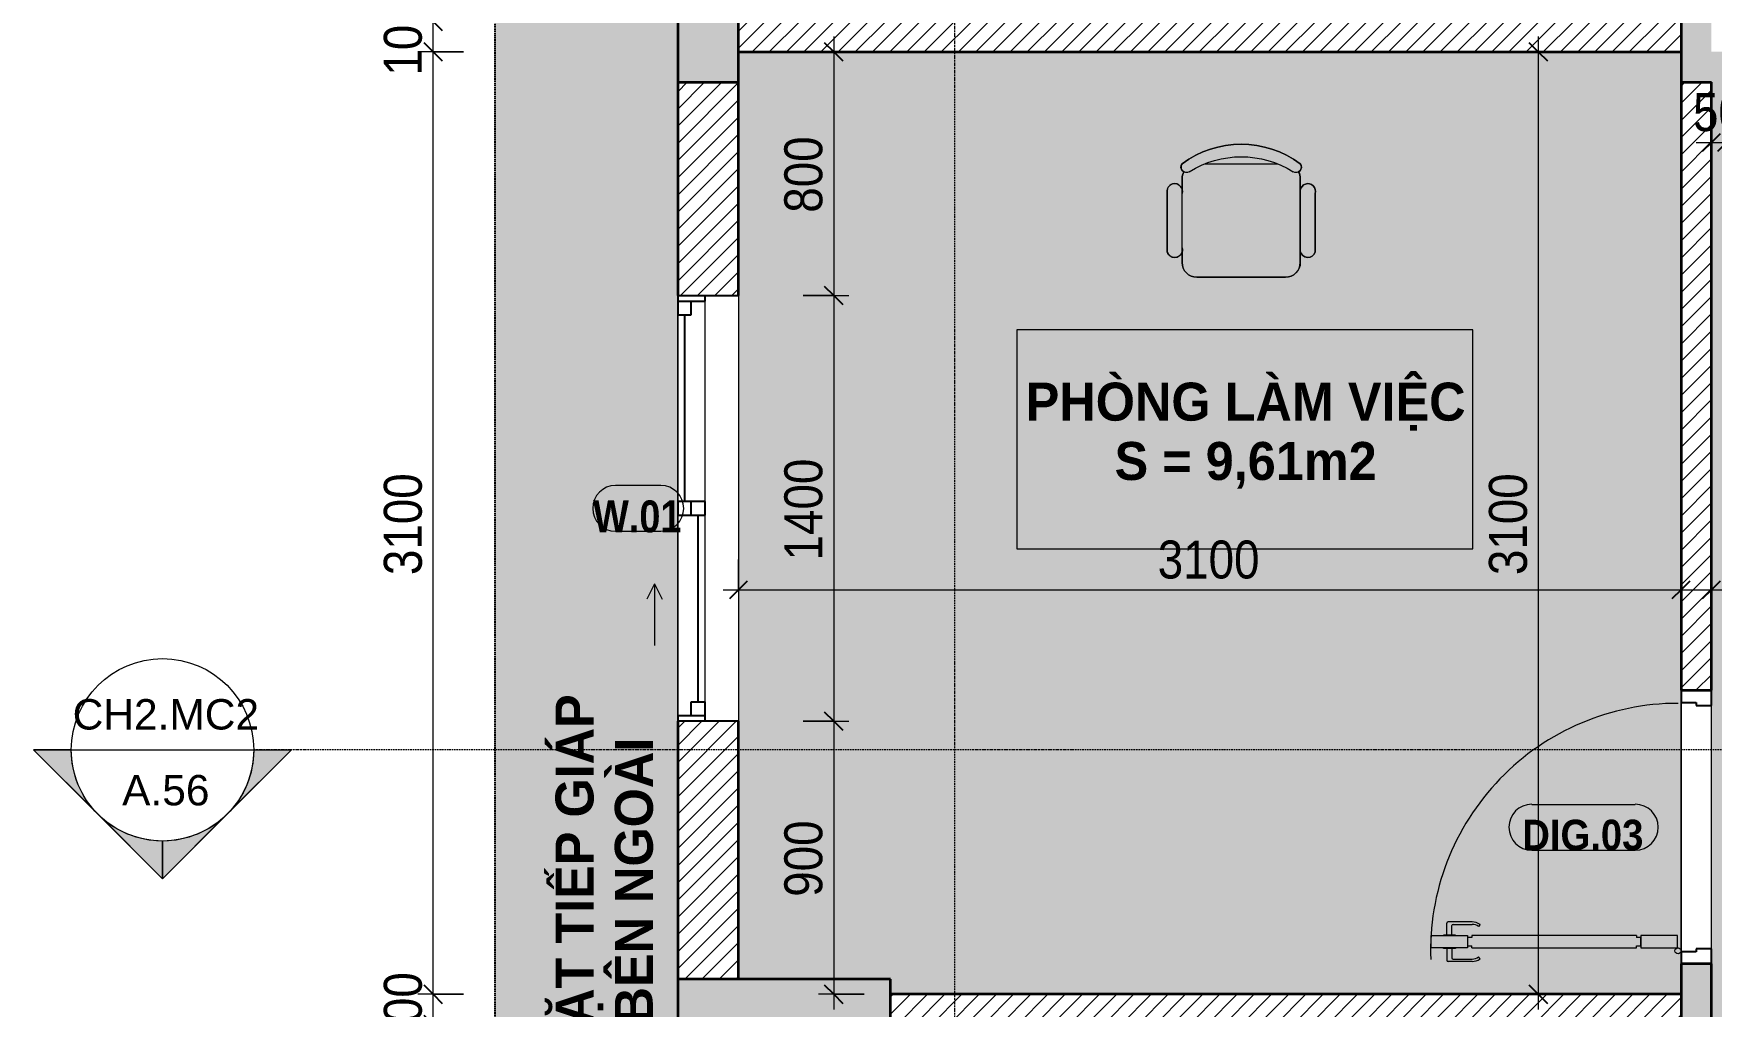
# Model space of a CAD drawing. Header units: millimetres. Extents: x 31499 to 223976, y 3719 to 80291.
# Drawn here: x 31534 to 37053, y 73297 to 76497 of the extents above; entities that cross this region are included whole.
import ezdxf

# ---------------------------------------------------------------- set-up
doc = ezdxf.new("R2010")
doc.units = ezdxf.units.MM
for name, pattern in [('Dash - Tight', [4.5, 3, -1.5]), ('Dash Dot 3_16_', [7.9375, 4.7625, -1.5875, 0, -1.5875]), ('Grid Line', [22.225, 12.7, -3.175, 3.175, -3.175]), ('Hidden', [7.14375, 4.7625, -2.38125])]:
    doc.linetypes.add(name, pattern=pattern)
for name, color, linetype, lineweight in [('0-1', 7, 'Continuous', 5), ('A-ANNO-DIMS', 211, 'Continuous', 9), ('A-ANNO-DIMS-50', 211, 'Continuous', 9), ('A-DETL-GENF-1', 7, 'Continuous', 18), ('A-DETL-GENF-3', 92, 'Dash - Tight', 18), ('A-DETL-GENF-4', 92, 'Hidden', 25), ('A-DETL-GENF-5', 9, 'Continuous', 18), ('A-DETL-MEDM', 33, 'Continuous', 35), ('A-DETL-THIN', 151, 'Continuous', 18), ('A-DOOR', 31, 'Continuous', 18), ('A-DOOR-1', 7, 'Continuous', 18), ('A-DOOR-3', 90, 'Continuous', 25), ('A-DOOR-IDEN', 31, 'Continuous', 9), ('A-FLOR-3', 7, 'Continuous', 18), ('A-GLAZ', 151, 'Continuous', 18), ('A-GLAZ-3', 151, 'Continuous', 25), ('A-GLAZ-IDEN', 152, 'Continuous', 9), ('A-WALL-5', 250, 'Continuous', 35), ('A-WALL-7', 113, 'Continuous', 35), ('A-WALL-PATT-1', 9, 'Continuous', 18), ('A-WALL-PATT-2', 111, 'Continuous', 18), ('G-ANNO-SYMB', 111, 'Continuous', 9), ('G-ANNO-SYMB-1', 111, 'Dash Dot 3_16_', 18), ('G-ANNO-TEXT-1', 7, 'Continuous', 9), ('I-FURN', 30, 'Continuous', 18), ('I-FURN-2', 253, 'Continuous', 18), ('S-COLS-5', 10, 'Continuous', 35), ('S-COLS-9', 52, 'Continuous', 35), ('S-GRID-1', 1, 'Grid Line', 9)]:
    doc.layers.add(name, color=color, linetype=linetype, lineweight=lineweight)
doc.layers.add('A-DETL-GENF-2', color=7, linetype='Continuous', lineweight=18, transparency=0.2)
doc.styles.add('Arial', font='arial.ttf', dxfattribs={"height": 100})
doc.styles.add('Arial_B', font='arialbd.ttf', dxfattribs={"width": 0.9, "height": 100})
doc.styles.add('Arial_B_1', font='arialbd.ttf', dxfattribs={"width": 0.85, "height": 105})
doc.styles.add('Arial_B_2', font='arialbd.ttf', dxfattribs={"width": 0.95, "height": 125})
doc.styles.add('UTM Avo', font='', dxfattribs={"width": 0.9, "height": 125})
doc.styles.get('UTM Avo').set_extended_font_data('UTM Avo')
doc.dimstyles.new('1_Dim_chi_tiet_2_5', dxfattribs={"dimscale": 304.8, "dimtxt": 124.912619, "dimasz": 0.19685, "dimexe": 0.164042, "dimexo": 0.0625, "dimgap": 0.016404, "dimtad": 1, "dimdec": 0, "dimrnd": 5, "dimzin": 0, "dimdsep": 46, "dimtxsty": 'UTM Avo', "dimblk1": 'OBLIQUE', "dimblk2": 'OBLIQUE', "dimsah": 1, "dimcen": 0.09, "dimdle": 0.164042, "dimazin": 0, "dimtfac": 1, "dimtdec": 4, "dimtix": 1, "dimtmove": 0, "dimatfit": 3, "dimfxl": 0.328084, "dimfxlon": 1, "dimtvp": 1, "dimtolj": 1, "dimtzin": 0, "dimarcsym": 2})
pattern_1 = [(45, (0, 0), (-28.284271, 28.284271), [])]

# ---------------------------------------------------------------- blocks, each defined once
blk = doc.blocks.new('NCV_TKTC_KET CAU_rvt-1-TKCS_CĂN HỘ LOẠI 2A - MẶT BẰNG')
at = {"layer": 'S-COLS-5'}
blk.add_line((33652.6, 73386.9), (33652.6, 73039), dxfattribs=at)
blk = doc.blocks.new('DOOR_CW_01 CANH MO-PANEL KINH - DIW_01-900x2200-CỬA GỖ VÂN LAMINATE-553393-TKCS_CĂN HỘ LOẠI 2A - MẶT BẰNG')
at = {"layer": 'A-DETL-GENF-1'}
for p, q in [((-399, 831.8), (-397, 831.8)), ((-399, 792.2), (-399, 831.8)), ((-397, 872), (-357, 872)), ((-397, 752), (-397, 872)), ((-397, 792.2), (-397, 831.8)), ((-357, 872), (-357, 752)), ((-357, 792.2), (-357, 831.8)), ((-355, 831.8), (-357, 831.8)), ((-355, 792.2), (-355, 831.8)), ((-442, 737), (-442, 816.5)), ((-399, 820.5), (-438, 820.5)), ((-434, 799.5), (-434, 737)), ((-399, 803.5), (-430, 803.5)), ((-397, 792.2), (-399, 792.2)), ((-357, 792.2), (-355, 792.2)), ((-355, 820.5), (-316, 820.5)), ((-355, 803.5), (-324, 803.5)), ((-320, 799.5), (-320, 737)), ((-312, 737), (-312, 816.5)), ((-357, 752), (-397, 752)), ((-397, 738), (-391, 738)), ((-397, 738), (-397, 196)), ((-363, 752), (-391, 752)), ((-391, 752), (-391, 738)), ((-363, 738), (-363, 752)), ((-357, 738), (-363, 738)), ((-357, 196), (-357, 738)), ((-433.9, 711.2), (-427.3, 715.8)), ((-320.1, 711.2), (-326.7, 715.8)), ((-397, 196), (-391, 196)), ((-357, 182), (-397, 182)), ((-397, 182), (-397, 62)), ((-391, 196), (-391, 182)), ((-391, 182), (-363, 182)), ((-357, 196), (-363, 196)), ((-363, 182), (-363, 196)), ((-357, 62), (-357, 182)), ((-397, 62), (-357, 62))]:
    blk.add_line(p, q, dxfattribs=at)
blk.add_circle((-407, 60), 10, dxfattribs=at)
for centre, radius, start, end in [((-407, 60), 814, 360, 92), ((-438, 816.5), 4, 90, 180), ((-430, 799.5), 4, 90, 180), ((-324, 799.5), 4, 360, 90), ((-316, 816.5), 4, 0, 90), ((-397, 737), 45, 180, 215), ((-397, 737), 37, 180, 215), ((-357, 737), 37, 325, 0), ((-357, 737), 45, 325, 0)]:
    blk.add_arc(centre, radius, start, end, dxfattribs=at)
at = {"layer": 'A-DOOR-1'}
blk.add_line((-407, 50), (-382, 50), dxfattribs=at)
at = {"layer": 'A-DOOR-3'}
for p, q in [((-410, 50), (-450, 50)), ((-410, 0), (-410, 50)), ((-400, 0), (-410, 0)), ((-400, -50), (-400, 0)), ((410, 0), (400, 0)), ((400, 0), (400, -50)), ((450, 50), (410, 50)), ((410, 50), (410, 0)), ((450, -50), (450, 50)), ((-450, -50), (-400, -50)), ((400, -50), (450, -50))]:
    blk.add_line(p, q, dxfattribs=at)
blk = doc.blocks.new('BAN LV A - BAN LV A_dwg_ban hoc2-348006-TKCS_CĂN HỘ LOẠI 2A - MẶT BẰNG')
at = {"layer": 'I-FURN'}
for p, q in [((-194.4, 388.8), (-194.4, 113.4)), ((145.8, 437.4), (-145.8, 437.4)), ((194.4, 113.4), (194.4, 388.8)), ((-243, 354.4), (-243, 162)), ((194.4, 351.4), (194.4, 150.8)), ((243.7, 162), (243.7, 354.4)), ((-120.5, 64.8), (120.5, 64.8))]:
    blk.add_line(p, q, dxfattribs=at)
at = {"layer": 'I-FURN', "flags": 128}
blk.add_lwpolyline([(-737.8, 610.5), (-737.8, 1330.5), (-154.9, 1330.5), (762.2, 1330.5), (762.2, 610.5)], close=True, dxfattribs=at)
at = {"layer": 'I-FURN'}
for centre, radius, start, end in [((-145.8, 388.8), 48.6, 90, 180), ((145.8, 388.8), 48.6, 360, 90), ((-218.7, 347.3), 25.3, 343.7398, 163.7398), ((219.4, 347.3), 25.3, 16.2602, 170.7054), ((-218.7, 154.9), 25.3, 163.7398, 16.2602), ((-145.8, 113.4), 48.6, 180, 207.5844), ((145.8, 113.4), 48.6, 332.4156, 0), ((219.4, 154.9), 25.3, 189.2946, 16.2602), ((-180.2, 75.4), 17.8, 57.9726, 216.6901), ((0, 324), 324, 233.1301, 306.8699), ((0, 359.3), 318.2, 237.5758, 302.4242), ((180.2, 75.4), 17.8, 323.3099, 122.0274)]:
    blk.add_arc(centre, radius, start, end, dxfattribs=at)
blk = doc.blocks.new('BAN LV A - BAN LV A_dwg-348005-TKCS_CĂN HỘ LOẠI 2A - MẶT BẰNG')
at = {"extrusion": (0, 0, -1), "zscale": -1, "rotation": 180}
blk.add_blockref('BAN LV A - BAN LV A_dwg_ban hoc2-348006-TKCS_CĂN HỘ LOẠI 2A - MẶT BẰNG', (-729, 1383.7), dxfattribs=at)
blk = doc.blocks.new('BAN LV A - BAN LV A-348231-TKCS_CĂN HỘ LOẠI 2A - MẶT BẰNG')
at = {"layer": 'I-FURN-2'}
for p, q in [((534.6, 1270.3), (534.6, 1235.9)), ((923.4, 1232.9), (923.4, 1270.3)), ((486, 1221.7), (486, 1029.3)), ((972.7, 1029.3), (972.7, 1221.7)), ((534.6, 1029.3), (534.6, 994.9)), ((923.4, 994.9), (923.4, 1032.3)), ((583.2, 946.3), (874.8, 946.3)), ((1491.2, 773.2), (-8.8, 773.2)), ((-8.8, 773.2), (-8.8, 53.2)), ((1491.2, 53.2), (1491.2, 773.2)), ((-8.8, 53.2), (1491.2, 53.2))]:
    blk.add_line(p, q, dxfattribs=at)
for centre, radius, start, end in [((729, 1059.7), 324, 53.1301, 126.8699), ((548.9, 1308.3), 17.8, 143.3099, 240.596), ((583.2, 1270.3), 48.6, 152.4156, 180), ((909.2, 1308.3), 17.8, 299.404, 36.6901), ((874.8, 1270.3), 48.6, 360, 27.5844), ((510.3, 1228.8), 25.3, 16.2602, 196.2602), ((948.4, 1228.8), 25.3, 343.7398, 170.7054), ((510.3, 1036.4), 25.3, 196.2602, 343.7398), ((583.2, 994.9), 48.6, 180, 270), ((874.8, 994.9), 48.6, 270, 360), ((948.4, 1036.4), 25.3, 189.2946, 343.7398)]:
    blk.add_arc(centre, radius, start, end, dxfattribs=at)
blk.add_blockref('BAN LV A - BAN LV A_dwg-348005-TKCS_CĂN HỘ LOẠI 2A - MẶT BẰNG', (0, 0))
blk = doc.blocks.new('NCV_TKTC_TANG 2_rvt-1-TKCS_CĂN HỘ LOẠI 2A - MẶT BẰNG')
at = {"layer": 'A-WALL-PATT-1'}
h = blk.add_hatch(dxfattribs=at)
h.set_pattern_fill('FP_1', color=256, style=0, pattern_type=2)
h.set_pattern_definition(pattern_1)
h.paths.add_polyline_path([(35675.7, 76436.9), (36952.6, 76436.9), (36952.6, 76536.9), (33852.6, 76536.9), (33852.6, 76436.9), (35006.4, 76436.9)])
h = blk.add_hatch(dxfattribs=at)
h.set_pattern_fill('FP_1', color=256, style=0, pattern_type=2)
h.set_pattern_definition(pattern_1)
h.paths.add_polyline_path([(37014.4, 74336.9), (37052.6, 74336.9), (37052.6, 76336.9), (36952.6, 76336.9), (36952.6, 74336.9)])
h = blk.add_hatch(dxfattribs=at)
h.set_pattern_fill('FP_1', color=256, style=0, pattern_type=2)
h.set_pattern_definition(pattern_1)
h.paths.add_polyline_path([(35675.7, 73236.9), (36952.6, 73236.9), (36952.6, 73336.9), (34352.6, 73336.9), (34352.6, 73236.9), (35052.6, 73236.9)])
at = {"layer": 'A-FLOR-3'}
for p, q in [((36952.6, 73476.9), (36952.6, 74296.9)), ((36952.6, 74296.9), (36952.6, 73476.9)), ((37052.6, 73486.9), (37052.6, 74286.9))]:
    blk.add_line(p, q, dxfattribs=at)
at = {"layer": 'A-WALL-5'}
for p, q in [((33852.6, 76436.9), (36952.6, 76436.9)), ((36952.6, 76336.9), (36952.6, 74336.9)), ((37052.6, 74336.9), (37052.6, 76336.9)), ((36952.6, 74336.9), (37052.6, 74336.9)), ((36952.6, 73336.9), (34352.6, 73336.9))]:
    blk.add_line(p, q, dxfattribs=at)
at = {"layer": 'A-DOOR', "rotation": 89.9999999999992}
blk.add_blockref('DOOR_CW_01 CANH MO-PANEL KINH - DIW_01-900x2200-CỬA GỖ VÂN LAMINATE-553393-TKCS_CĂN HỘ LOẠI 2A - MẶT BẰNG', (37002.6, 73886.9), dxfattribs=at)
at = {"layer": 'I-FURN'}
blk.add_blockref('BAN LV A - BAN LV A-348231-TKCS_CĂN HỘ LOẠI 2A - MẶT BẰNG', (34776.9, 74749.2), dxfattribs=at)
blk = doc.blocks.new('1_FAMILY RVT - W01-WxH 1400x1400xmm-V7-TKCS_CĂN HỘ LOẠI 2A - MẶT BẰNG')
at = {"layer": 'A-GLAZ'}
for p, q in [((-700, 103.81), (700, 103.81)), ((-680.95, -7.29), (-22.225, -7.29)), ((22.225, -7.29), (636.5, -7.29)), ((700, -96.19), (-700, -96.19)), ((-636.5, -96.19), (-22.225, -96.19)), ((22.225, -96.19), (680.95, -96.19)), ((248.4, -172.39), (299.2, -146.99)), ((248.4, -172.39), (299.2, -197.79)), ((248.4, -172.39), (451.6, -172.39))]:
    blk.add_line(p, q, dxfattribs=at)
at = {"layer": 'A-GLAZ-3'}
for p, q in [((-700, -96.19), (-700, 103.81)), ((700, 103.81), (700, -96.19)), ((-700, -7.29), (-680.95, -7.29)), ((-680.95, -96.19), (-680.95, -7.29)), ((-636.5, -51.74), (-680.95, -51.74)), ((-636.5, -96.19), (-636.5, -51.74)), ((-22.225, -7.29), (22.225, -7.29)), ((-22.225, -7.29), (-22.225, -96.19)), ((22.225, -51.74), (-22.225, -51.74)), ((22.225, -96.19), (22.225, -7.29)), ((22.225, -29.515), (636.5, -29.515)), ((636.5, -7.29), (700, -7.29)), ((636.5, -51.74), (636.5, -7.29)), ((680.95, -51.74), (636.5, -51.74)), ((680.95, -96.19), (680.95, -7.29)), ((-700, -96.19), (-636.5, -96.19)), ((-636.5, -73.965), (-22.225, -73.965)), ((-22.225, -96.19), (22.225, -96.19)), ((680.95, -96.19), (700, -96.19))]:
    blk.add_line(p, q, dxfattribs=at)
blk = doc.blocks.new('BORDER VIEW - BORDER VIEW-3749566-TKCS_CĂN HỘ LOẠI 2A - MẶT BẰNG')
at = {"layer": 'A-DETL-GENF-4'}
blk.add_line((0, 150), (0, 9485), dxfattribs=at)
blk = doc.blocks.new('Section - M_Section Head - Filled-352373-TKCS_CĂN HỘ LOẠI 2A - MẶT BẰNG')
at = {"layer": 'G-ANNO-SYMB'}
h = blk.add_hatch(color=256, dxfattribs=at)
edge = h.paths.add_edge_path()
edge.add_line((-6, 8.49), (-6, 6))
edge.add_arc((-6, 0), 6, 90, 135)
edge.add_line((-10.24, 4.24), (-6, 8.49))
h = blk.add_hatch(color=256, dxfattribs=at)
edge = h.paths.add_edge_path()
edge.add_line((-6, 8.49), (-1.76, 4.24))
edge.add_arc((-6, 0), 6, 45, 90)
edge.add_line((-6, 6), (-6, 8.49))
h = blk.add_hatch(color=256, dxfattribs=at)
edge = h.paths.add_edge_path()
edge.add_line((-14.49, 0), (-10.24, 4.24))
edge.add_arc((-6, 0), 6, 135, 180)
edge.add_line((-12, 0), (-14.49, 0))
h = blk.add_hatch(color=256, dxfattribs=at)
edge = h.paths.add_edge_path()
edge.add_line((2.49, 0), (0, 0))
edge.add_arc((-6, 0), 6, 360, 405)
edge.add_line((-1.76, 4.24), (2.49, 0))
for p, q in [((-6, 8.49), (-14.49, 0)), ((-6, 8.49), (-10.24, 4.24)), ((-6, 8.49), (2.49, 0)), ((-6, 6), (-6, 8.49)), ((-6, 8.49), (-6, 6)), ((-1.76, 4.24), (-6, 8.49)), ((-10.24, 4.24), (-14.49, 0)), ((2.49, 0), (-1.76, 4.24)), ((-14.49, 0), (-12, 0)), ((0, 0), (2.49, 0)), ((-12, 0), (-14.49, 0)), ((0, 0), (2.49, 0))]:
    blk.add_line(p, q, dxfattribs=at)
for start, end in [(360, 180), (90, 135), (45, 90), (135, 180), (360, 45), (180, 360)]:
    blk.add_arc((-6, 0), 6, start, end, dxfattribs=at)
blk = doc.blocks.new('DIMBLOCK15-TKCS_CĂN HỘ LOẠI 2A - MẶT BẰNG')
at = {"layer": 'A-ANNO-DIMS-50', "lineweight": 25}
for p, q in [((32848.3, 73336.9), (32818.3, 73366.9)), ((32848.3, 73336.9), (32878.3, 73306.9)), ((32848.3, 73236.9), (32818.3, 73266.9)), ((32848.3, 73236.9), (32878.3, 73206.9))]:
    blk.add_line(p, q, dxfattribs=at)
at = {"layer": 'A-ANNO-DIMS-50'}
for p, q in [((32948.3, 73336.9), (32798.3, 73336.9)), ((32848.3, 73236.9), (32848.3, 73336.9)), ((32848.3, 73336.9), (32948.3, 73336.9)), ((32948.3, 73236.9), (32798.3, 73236.9)), ((32848.3, 73236.9), (32948.3, 73236.9))]:
    blk.add_line(p, q, dxfattribs=at)
at = {"layer": 'A-ANNO-DIMS-50', "color": 0, "insert": (32686, 73158.6), "char_height": 125, "width": 308.118, "attachment_point": 1, "rotation": 90, "line_spacing_factor": 1.110334, "style": 'UTM Avo'}
blk.add_mtext('100', dxfattribs=at)
blk = doc.blocks.new('_Oblique')
at = {"color": 0, "linetype": 'ByBlock', "lineweight": -2}
blk.add_line((-0.5, -0.5), (0.5, 0.5), dxfattribs=at)
blk = doc.blocks.new('DIMBLOCK16-TKCS_CĂN HỘ LOẠI 2A - MẶT BẰNG')
at = {"layer": 'A-ANNO-DIMS-50'}
for p, q in [((32948.3, 76436.9), (32798.3, 76436.9)), ((32848.3, 73336.9), (32848.3, 76436.9)), ((32848.3, 76436.9), (32948.3, 76436.9)), ((32948.3, 73336.9), (32798.3, 73336.9)), ((32848.3, 73336.9), (32948.3, 73336.9))]:
    blk.add_line(p, q, dxfattribs=at)
at = {"layer": 'A-ANNO-DIMS-50', "lineweight": 25}
for p, q in [((32848.3, 76436.9), (32818.3, 76466.9)), ((32848.3, 76436.9), (32878.3, 76406.9)), ((32848.3, 73336.9), (32818.3, 73366.9)), ((32848.3, 73336.9), (32878.3, 73306.9))]:
    blk.add_line(p, q, dxfattribs=at)
at = {"layer": 'A-ANNO-DIMS-50', "color": 0, "insert": (32686, 74715.8), "char_height": 125, "width": 410.824, "attachment_point": 1, "rotation": 90, "line_spacing_factor": 1.110334, "style": 'UTM Avo'}
blk.add_mtext('3100', dxfattribs=at)
blk = doc.blocks.new('DIMBLOCK17-TKCS_CĂN HỘ LOẠI 2A - MẶT BẰNG')
at = {"layer": 'A-ANNO-DIMS-50', "lineweight": 25}
for p, q in [((32848.3, 76536.9), (32818.3, 76566.9)), ((32848.3, 76536.9), (32878.3, 76506.9)), ((32848.3, 76436.9), (32818.3, 76466.9)), ((32848.3, 76436.9), (32878.3, 76406.9))]:
    blk.add_line(p, q, dxfattribs=at)
at = {"layer": 'A-ANNO-DIMS-50'}
for p, q in [((32948.3, 76536.9), (32798.3, 76536.9)), ((32848.3, 76436.9), (32848.3, 76536.9)), ((32848.3, 76536.9), (32948.3, 76536.9)), ((32948.3, 76436.9), (32798.3, 76436.9)), ((32848.3, 76436.9), (32948.3, 76436.9))]:
    blk.add_line(p, q, dxfattribs=at)
at = {"layer": 'A-ANNO-DIMS-50', "color": 0, "insert": (32686, 76358.6), "char_height": 125, "width": 308.118, "attachment_point": 1, "rotation": 90, "line_spacing_factor": 1.110334, "style": 'UTM Avo'}
blk.add_mtext('100', dxfattribs=at)
blk = doc.blocks.new('STN_Door Tag - STN_Door Tag-1788670-TKCS_CĂN HỘ LOẠI 2A - MẶT BẰNG')
at = {"layer": 'A-DOOR-IDEN'}
for p, q in [((-3.37, 1.49), (3.43, 1.49)), ((-3.37, -1.52), (3.43, -1.52))]:
    blk.add_line(p, q, dxfattribs=at)
for centre, start, end in [((-3.37, -0.01), 90, 270), ((3.43, -0.01), 270, 90)]:
    blk.add_arc(centre, 1.51, start, end, dxfattribs=at)
blk = doc.blocks.new('SSA-WINDOW TAG - 10-2062020-TKCS_CĂN HỘ LOẠI 2A - MẶT BẰNG')
at = {"layer": 'A-GLAZ-IDEN'}
for p, q in [((1.296875, 1.5), (-1.6875, 1.5)), ((-1.6875, -1.5), (1.296875, -1.5))]:
    blk.add_line(p, q, dxfattribs=at)
for centre, start, end in [((-1.6875, 0), 90, 270), ((1.296875, 0), 270, 90)]:
    blk.add_arc(centre, 1.5, start, end, dxfattribs=at)
blk = doc.blocks.new('DIMBLOCK26-TKCS_CĂN HỘ LOẠI 2A - MẶT BẰNG')
at = {"layer": 'A-ANNO-DIMS-50'}
for p, q in [((37052.6, 74767.1), (37052.6, 74617.1)), ((37052.6, 74667.1), (37052.6, 74767.1)), ((38052.6, 74767.1), (38052.6, 74617.1)), ((38052.6, 74667.1), (38052.6, 74767.1)), ((37002.6, 74667.1), (38102.6, 74667.1))]:
    blk.add_line(p, q, dxfattribs=at)
at = {"layer": 'A-ANNO-DIMS-50', "lineweight": 25}
for p, q in [((37052.6, 74667.1), (37022.6, 74637.1)), ((37052.6, 74667.1), (37082.6, 74697.1)), ((38052.6, 74667.1), (38022.6, 74637.1)), ((38052.6, 74667.1), (38082.6, 74697.1))]:
    blk.add_line(p, q, dxfattribs=at)
at = {"layer": 'A-ANNO-DIMS-50', "color": 0, "insert": (37381.4, 74829.5), "char_height": 125, "width": 410.824, "attachment_point": 1, "line_spacing_factor": 1.110334, "style": 'UTM Avo'}
blk.add_mtext('1000', dxfattribs=at)
blk = doc.blocks.new('DIMBLOCK27-TKCS_CĂN HỘ LOẠI 2A - MẶT BẰNG')
at = {"layer": 'A-ANNO-DIMS-50'}
for p, q in [((33852.6, 74767.1), (33852.6, 74617.1)), ((33852.6, 74667.1), (33852.6, 74767.1)), ((36952.6, 74767.1), (36952.6, 74617.1)), ((36952.6, 74667.1), (36952.6, 74767.1)), ((33802.6, 74667.1), (37002.6, 74667.1))]:
    blk.add_line(p, q, dxfattribs=at)
at = {"layer": 'A-ANNO-DIMS-50', "lineweight": 25}
for p, q in [((33852.6, 74667.1), (33822.6, 74637.1)), ((33852.6, 74667.1), (33882.6, 74697.1)), ((36952.6, 74667.1), (36922.6, 74637.1)), ((36952.6, 74667.1), (36982.6, 74697.1))]:
    blk.add_line(p, q, dxfattribs=at)
at = {"layer": 'A-ANNO-DIMS-50', "color": 0, "insert": (35231.4, 74829.5), "char_height": 125, "width": 410.824, "attachment_point": 1, "line_spacing_factor": 1.110334, "style": 'UTM Avo'}
blk.add_mtext('3100', dxfattribs=at)
blk = doc.blocks.new('DIMBLOCK28-TKCS_CĂN HỘ LOẠI 2A - MẶT BẰNG')
at = {"layer": 'A-ANNO-DIMS-50'}
for p, q in [((36583.1, 76436.9), (36433.1, 76436.9)), ((36483.1, 76486.9), (36483.1, 73286.9)), ((36483.1, 76436.9), (36583.1, 76436.9)), ((36583.1, 73336.9), (36433.1, 73336.9)), ((36483.1, 73336.9), (36583.1, 73336.9))]:
    blk.add_line(p, q, dxfattribs=at)
at = {"layer": 'A-ANNO-DIMS-50', "lineweight": 25}
for p, q in [((36483.1, 76436.9), (36453.1, 76466.9)), ((36483.1, 76436.9), (36513.1, 76406.9)), ((36483.1, 73336.9), (36453.1, 73366.9)), ((36483.1, 73336.9), (36513.1, 73306.9))]:
    blk.add_line(p, q, dxfattribs=at)
at = {"layer": 'A-ANNO-DIMS-50', "color": 0, "insert": (36320.7, 74715.8), "char_height": 125, "width": 410.824, "attachment_point": 1, "rotation": 90, "line_spacing_factor": 1.110334, "style": 'UTM Avo'}
blk.add_mtext('3100', dxfattribs=at)
blk = doc.blocks.new('DIMBLOCK29-TKCS_CĂN HỘ LOẠI 2A - MẶT BẰNG')
at = {"layer": 'A-ANNO-DIMS-50'}
for p, q in [((34265.6, 76436.9), (34115.6, 76436.9)), ((34165.6, 76486.9), (34165.6, 75635.3)), ((34165.6, 76436.9), (34265.6, 76436.9)), ((34065.6, 75635.3), (34215.6, 75635.3)), ((34165.6, 75635.3), (34065.6, 75635.3))]:
    blk.add_line(p, q, dxfattribs=at)
at = {"layer": 'A-ANNO-DIMS-50', "lineweight": 25}
for p, q in [((34165.6, 76436.9), (34135.6, 76466.9)), ((34165.6, 76436.9), (34195.6, 76406.9)), ((34165.6, 75635.3), (34135.6, 75665.3)), ((34165.6, 75635.3), (34195.6, 75605.3))]:
    blk.add_line(p, q, dxfattribs=at)
at = {"layer": 'A-ANNO-DIMS-50', "color": 0, "insert": (34003.2, 75907.7), "char_height": 125, "width": 308.118, "attachment_point": 1, "rotation": 90, "line_spacing_factor": 1.110334, "style": 'UTM Avo'}
blk.add_mtext('800', dxfattribs=at)
blk = doc.blocks.new('DIMBLOCK30-TKCS_CĂN HỘ LOẠI 2A - MẶT BẰNG')
at = {"layer": 'A-ANNO-DIMS-50', "lineweight": 25}
for p, q in [((34165.6, 75635.3), (34135.6, 75665.3)), ((34165.6, 75635.3), (34195.6, 75605.3)), ((34165.6, 74235.3), (34135.6, 74265.3)), ((34165.6, 74235.3), (34195.6, 74205.3))]:
    blk.add_line(p, q, dxfattribs=at)
at = {"layer": 'A-ANNO-DIMS-50'}
for p, q in [((34065.6, 75635.3), (34215.6, 75635.3)), ((34165.6, 75635.3), (34065.6, 75635.3)), ((34165.6, 75635.3), (34165.6, 74235.3)), ((34065.6, 74235.3), (34215.6, 74235.3)), ((34165.6, 74235.3), (34065.6, 74235.3))]:
    blk.add_line(p, q, dxfattribs=at)
at = {"layer": 'A-ANNO-DIMS-50', "color": 0, "insert": (34003.2, 74764.1), "char_height": 125, "width": 410.824, "attachment_point": 1, "rotation": 90, "line_spacing_factor": 1.110334, "style": 'UTM Avo'}
blk.add_mtext('1400', dxfattribs=at)
blk = doc.blocks.new('DIMBLOCK31-TKCS_CĂN HỘ LOẠI 2A - MẶT BẰNG')
at = {"layer": 'A-ANNO-DIMS-50'}
for p, q in [((34065.6, 74235.3), (34215.6, 74235.3)), ((34165.6, 74235.3), (34065.6, 74235.3)), ((34165.6, 74235.3), (34165.6, 73286.9)), ((34265.6, 73336.9), (34115.6, 73336.9)), ((34165.6, 73336.9), (34265.6, 73336.9))]:
    blk.add_line(p, q, dxfattribs=at)
at = {"layer": 'A-ANNO-DIMS-50', "lineweight": 25}
for p, q in [((34165.6, 74235.3), (34135.6, 74265.3)), ((34165.6, 74235.3), (34195.6, 74205.3)), ((34165.6, 73336.9), (34135.6, 73366.9)), ((34165.6, 73336.9), (34195.6, 73306.9))]:
    blk.add_line(p, q, dxfattribs=at)
at = {"layer": 'A-ANNO-DIMS-50', "color": 0, "insert": (34003.2, 73657.7), "char_height": 125, "width": 308.118, "attachment_point": 1, "rotation": 90, "line_spacing_factor": 1.110334, "style": 'UTM Avo'}
blk.add_mtext('900', dxfattribs=at)
blk = doc.blocks.new('DIMBLOCK38-TKCS_CĂN HỘ LOẠI 2A - MẶT BẰNG')
at = {"layer": 'A-ANNO-DIMS-50'}
for p, q in [((37052.6, 76238.6), (37052.6, 76088.6)), ((37052.6, 76138.6), (37052.6, 76238.6)), ((37102.6, 76238.6), (37102.6, 76088.6)), ((37102.6, 76138.6), (37102.6, 76238.6)), ((37002.6, 76138.6), (37102.6, 76138.6))]:
    blk.add_line(p, q, dxfattribs=at)
at = {"layer": 'A-ANNO-DIMS-50', "lineweight": 25}
for p, q in [((37052.6, 76138.6), (37082.6, 76168.6)), ((37102.6, 76138.6), (37132.6, 76168.6)), ((37052.6, 76138.6), (37022.6, 76108.6)), ((37102.6, 76138.6), (37072.6, 76108.6))]:
    blk.add_line(p, q, dxfattribs=at)
at = {"layer": 'A-ANNO-DIMS-50', "color": 0, "insert": (36992, 76301), "char_height": 125, "width": 205.412, "attachment_point": 1, "line_spacing_factor": 1.110334, "style": 'UTM Avo'}
blk.add_mtext('50', dxfattribs=at)

msp = doc.modelspace()

# ---------------------------------------------------------------- hatches: boundary and pattern name
at = {"layer": 'A-DETL-GENF-1'}
for points in [[(34352.6, 73336.9), (36952.6, 73336.9), (36952.6, 76436.9), (33852.6, 76436.9), (33852.6, 73386.9), (34352.6, 73386.9)], [(38852.6, 70036.9), (41852.6, 70036.9), (41852.6, 73236.9), (38052.6, 73236.9), (38052.6, 76436.9), (37052.6, 76436.9), (37052.6, 73236.9), (35052.6, 73236.9), (35052.6, 70036.9), (37552.6, 70036.9), (37552.7, 70111.9), (38852.6, 70111.9)]]:
    msp.add_hatch(color=256, dxfattribs=at).paths.add_polyline_path(points)
at = {"layer": 'A-DETL-GENF-2'}
h = msp.add_hatch(color=256, dxfattribs=at)
h.paths.add_polyline_path([(38862.6, 69186.9), (42878.4, 69186.9), (42917.2, 69192.1), (42953.4, 69207), (42984.5, 69230.9), (43008.3, 69261.9), (43023.3, 69298.1), (43028.4, 69336.9), (43028.4, 78671.9), (43023.3, 78710.7), (43008.3, 78746.9), (42984.5, 78778), (42953.4, 78801.8), (42917.2, 78816.8), (42878.4, 78821.9), (33202.6, 78821.9), (33163.7, 78816.8), (33127.6, 78801.8), (33096.5, 78778), (33072.7, 78746.9), (33057.7, 78710.7), (33052.6, 78668.1), (33052.6, 69336.9), (33057.7, 69298.1), (33072.7, 69261.9), (33096.5, 69230.9), (33127.6, 69207), (33163.7, 69192.1), (33202.6, 69186.9), (38852.6, 69186.9)])
h.paths.add_polyline_path([(37495.5, 69694.2), (37483, 69695.9), (37471.4, 69700.7), (37461.4, 69708.3), (37453.7, 69718.3), (37448.9, 69729.9), (37447.3, 69742.4), (37450.5, 69742.4), (37452.3, 69729.9), (37457.7, 69718.3), (37463.6, 69710.6), (37473, 69703.4), (37483.8, 69698.9), (37495.5, 69697.4), (37507.9, 69699.2), (37519.5, 69704.6), (37527.3, 69710.6), (37534.4, 69719.9), (37538.9, 69730.7), (37540.5, 69742.4), (37543.6, 69742.4), (37542, 69729.9), (37537.2, 69718.3), (37529.5, 69708.3), (37518, 69700), (37507.1, 69695.7), (37503.3, 69695.2)])
h.paths.add_polyline_path([(38042.6, 69761.9), (37552.6, 69761.9), (37552.6, 69836.9), (34352.6, 69836.9), (34352.6, 69761.9), (33652.6, 69761.9), (33652.6, 76536.9), (36152.6, 76536.9), (36152.6, 78036.9), (34052.6, 78036.9), (34052.6, 77886.9), (33652.6, 77886.9), (33652.6, 78238.6), (42252.6, 78238.6), (42252.6, 78640.2), (42652.6, 78640.2), (42652.2, 74516.9), (42052.6, 74516.9), (42052.6, 69836.9), (38852.6, 69836.9), (38852.6, 69761.9), (38052.6, 69761.9)])
h.paths.add_polyline_path([(42369, 73111.9), (42252.6, 73111.9), (42252.6, 73311.9), (42652.6, 73311.9), (42652.6, 73111.9), (42472.5, 73111.9)])
at = {"layer": 'A-DETL-GENF-5'}
h = msp.add_hatch(dxfattribs=at)
h.set_pattern_fill('FP_2', color=256, style=0, pattern_type=2)
h.set_pattern_definition([(50, (0, 0), (364.3679, -31.8783), [38.1, -419.1]), (355, (0, 0), (-70.4859, 382.1133), [30.48, -335.28]), (100.451, (30.36, -2.66), (293.885, 350.2334), [32.38, -356.18]), (46.184, (0, 101.6), (542.1585, -84.0858), [57.15, -628.65]), (96.636, (45.2, 94.6), (474.805, 494.8554), [48.57, -534.27]), (351.184, (0, 101.6), (474.8102, 494.85), [45.72, -502.92]), (21, (50.8, 76.2), (303.2285, -204.5305), [38.1, -419.1]), (326, (50.8, 76.2), (123.6039, 368.376), [30.48, -335.28]), (71.451, (76.07, 59.16), (426.8341, 163.8427), [32.38, -356.18]), (37.5, (0, 0), (6.17665, 169.11015), [3.353, -327.863, 3.353, -337.007, -336.55]), (37.5, (0, 0), (6.17665, 169.11015), [-671.576, 3.353, -333.197]), (7.5, (0, 0), (133.63888, 200.3615), [3.353, -190.703, 3.353, -320.243, -128.27]), (7.5, (0, 0), (133.63888, 200.3615), [-517.652, 3.353, -124.917]), (327.5, (-113.28, 0), (271.18182, -11.45836), [3.353, -123.647, 3.353, -392.887, -525.78]), (327.5, (-113.28, 0), (271.18182, -11.45836), [-523.24, 3.353, -522.427]), (317.5, (-164.08, 0), (296.2585, 50.85285), [3.353, -161.747, 3.353, -259.791, -373.38]), (317.5, (-164.08, 0), (296.2585, 50.85285), [-428.244, 3.353, -370.027]), (45, (0, 0), (-125.7236, 125.7236), []), (45, (0, 190.5), (-125.7236, 125.7236), [])])
h.paths.add_polyline_path([(38052.6, 69761.9), (38852.6, 69762), (38852.6, 70111.9), (37552.7, 70111.9), (37552.7, 69761.9), (37683.7, 69761.9)])
h.paths.add_polyline_path([(33677.6, 69761.9), (34352.6, 69761.9), (34352.6, 70111.9), (33652.6, 70111.9), (33652.6, 69761.9)])
h.paths.add_polyline_path([(41852.6, 69836.9), (42052.6, 69836.9), (42052.6, 70036.9), (41852.6, 70036.9), (41852.6, 69963.7)])
h.paths.add_polyline_path([(42052.6, 71936.9), (42052.6, 72136.9), (41852.6, 72136.9), (41852.6, 71936.9), (41884.8, 71936.9)])
h.paths.add_polyline_path([(34352.6, 73039), (34352.6, 73386.9), (33652.6, 73386.9), (33652.6, 73039), (33852.6, 73039)])
h.paths.add_polyline_path([(36952.6, 73236.9), (37052.6, 73236.9), (37052.6, 73436.9), (36952.6, 73436.9), (36952.6, 73336.9)])
h.paths.add_polyline_path([(38052.6, 73236.9), (38152.6, 73236.9), (38152.6, 73436.9), (38052.6, 73436.9), (38052.6, 73336.9)])
h.paths.add_polyline_path([(39952.6, 73236.9), (40052.6, 73236.9), (40052.6, 73436.9), (39952.6, 73436.9), (39952.6, 73273.5)])
h.paths.add_polyline_path([(42652.2, 74516.9), (42653, 74516.9), (42652.6, 74916.9), (42452.6, 74916.9), (42452.6, 74516.9)])
h.paths.add_polyline_path([(38152.6, 76336.9), (38152.6, 76536.9), (38052.6, 76536.9), (38052.6, 76336.9)])
h.paths.add_polyline_path([(36957.3, 76336.9), (37052.6, 76336.9), (37052.6, 76536.9), (36952.6, 76536.9), (36952.6, 76336.9)])
h.paths.add_polyline_path([(33852.6, 76336.9), (33852.6, 76536.9), (33652.6, 76536.9), (33652.6, 76336.9)])
h.paths.add_polyline_path([(38152.6, 77886.9), (38652.6, 77886.9), (38652.6, 78236.9), (37952.6, 78236.9), (37952.6, 77886.9), (38052.6, 77886.9)])
h.paths.add_polyline_path([(34052.6, 77886.9), (34052.6, 78236.9), (33652.6, 78236.9), (33652.6, 77886.9), (33890.6, 77886.9)])
h.paths.add_polyline_path([(42252.6, 77936.9), (42652.6, 77936.9), (42652.2, 78640.2), (42252.6, 78640.2), (42252.6, 78029)])
at = {"layer": 'A-WALL-PATT-2'}
h = msp.add_hatch(dxfattribs=at)
h.set_pattern_fill('FP_1', color=256, style=0, pattern_type=2)
h.set_pattern_definition(pattern_1)
h.paths.add_polyline_path([(33852.6, 73386.9), (33852.6, 74235.3), (33652.6, 74235.3), (33652.6, 73386.9)])
h.paths.add_polyline_path([(33852.6, 75635.3), (33852.6, 76336.9), (33652.6, 76336.9), (33652.6, 75635.3)])

# ---------------------------------------------------------------- linework, layer by layer
at = {"layer": 'A-DETL-MEDM'}
for p, q in [((33652.6, 76536.9), (33652.6, 76336.9)), ((33852.6, 76336.9), (33852.6, 76536.9)), ((36952.6, 76536.9), (36952.6, 76336.9)), ((33652.6, 76336.9), (33852.6, 76336.9)), ((36952.6, 76336.9), (37052.6, 76336.9)), ((37052.6, 73436.9), (36952.6, 73436.9)), ((36952.6, 73436.9), (36952.6, 73236.9)), ((37052.6, 73236.9), (37052.6, 73436.9)), ((34352.6, 73386.9), (33652.6, 73386.9)), ((33652.6, 73386.9), (33652.6, 73039)), ((34352.6, 73039), (34352.6, 73386.9))]:
    msp.add_line(p, q, dxfattribs=at)
at = {"layer": 'A-DETL-THIN'}
for p, q in [((36952.6, 76436.9), (33852.6, 76436.9)), ((33652.6, 73386.9), (33652.6, 76336.9)), ((33852.6, 76336.9), (33852.6, 73386.9)), ((36952.6, 73436.9), (36952.6, 76336.9)), ((34352.6, 73336.9), (36952.6, 73336.9))]:
    msp.add_line(p, q, dxfattribs=at)
at = {"layer": 'A-WALL-7'}
for p, q in [((33652.6, 76336.9), (33652.6, 75635.3)), ((33852.6, 75635.3), (33852.6, 76336.9)), ((33652.6, 74235.3), (33652.6, 73386.9)), ((33852.6, 73386.9), (33852.6, 74235.3))]:
    msp.add_line(p, q, dxfattribs=at)
at = {"layer": 'G-ANNO-SYMB'}
msp.add_line((31658.2, 74141.1), (32258.2, 74141.1), dxfattribs=at)
at = {"layer": 'G-ANNO-SYMB-1'}
for p, q in [((34563.8, 68303.6), (34563.8, 79537.3)), ((44303.4, 74141.1), (32258.2, 74141.1))]:
    msp.add_line(p, q, dxfattribs=at)
at = {"layer": 'S-COLS-9'}
msp.add_line((33652.6, 76536.9), (33652.6, 76336.9), dxfattribs=at)
at = {"layer": 'S-GRID-1'}
msp.add_line((33652.6, 69928.9), (33652.6, 78028.3), dxfattribs=at)

# ---------------------------------------------------------------- block references
at = {"layer": '0-1'}
for name in ['NCV_TKTC_KET CAU_rvt-1-TKCS_CĂN HỘ LOẠI 2A - MẶT BẰNG', 'NCV_TKTC_TANG 2_rvt-1-TKCS_CĂN HỘ LOẠI 2A - MẶT BẰNG']:
    msp.add_blockref(name, (0, 0), dxfattribs=at)
at = {"layer": 'A-DETL-GENF-3'}
msp.add_blockref('BORDER VIEW - BORDER VIEW-3749566-TKCS_CĂN HỘ LOẠI 2A - MẶT BẰNG', (33052.6, 69186.9), dxfattribs=at)
at = {"layer": 'A-DOOR-IDEN', "xscale": 49.99999999999998, "yscale": 49.99999999999998, "zscale": 49.99999999999998}
msp.add_blockref('STN_Door Tag - STN_Door Tag-1788670-TKCS_CĂN HỘ LOẠI 2A - MẶT BẰNG', (36630.3, 73886.9), dxfattribs=at)
at = {"layer": 'A-GLAZ', "rotation": 269.9999999999999}
msp.add_blockref('1_FAMILY RVT - W01-WxH 1400x1400xmm-V7-TKCS_CĂN HỘ LOẠI 2A - MẶT BẰNG', (33748.8, 74935.3), dxfattribs=at)
at = {"layer": 'A-GLAZ-IDEN', "xscale": 49.99999999999998, "yscale": 49.99999999999998, "zscale": 49.99999999999998}
msp.add_blockref('SSA-WINDOW TAG - 10-2062020-TKCS_CĂN HỘ LOẠI 2A - MẶT BẰNG', (33532.4, 74935.3), dxfattribs=at)
at = {"layer": 'G-ANNO-SYMB', "extrusion": (0, 0, -1), "xscale": 49.99999999999998, "yscale": 49.99999999999998, "zscale": 49.99999999999998, "rotation": 180}
msp.add_blockref('Section - M_Section Head - Filled-352373-TKCS_CĂN HỘ LOẠI 2A - MẶT BẰNG', (-32258.2, 74141.1), dxfattribs=at)

# ---------------------------------------------------------------- texts
at = {"layer": 'A-DOOR-IDEN', "insert": (36629.6, 73860.3), "char_height": 100, "width": 407.7, "attachment_point": 5, "line_spacing_factor": 0.936439, "style": 'Arial_B'}
msp.add_mtext('\\pt2.25,4.5,6.75,9,11.25,13.5,15.75,18,20.25,22.5,24.75,27,29.25,31.5,33.75,36,38.25,40.5,42.75,45,47.25,49.5,51.75,54,56.25,58.5,60.75,63,65.25,67.5,69.75,72;DIG.03', dxfattribs=at)
at = {"layer": 'A-GLAZ-IDEN', "insert": (33519.6, 74908), "char_height": 105, "width": 300.9, "attachment_point": 5, "line_spacing_factor": 0.936439, "style": 'Arial_B_1'}
msp.add_mtext('\\pt2.1252,4.2504,6.37455,8.49975,10.62495,12.75015,14.87535,16.9995,19.1247,21.2499,23.3751,25.5003,27.6255,29.74965,31.87485,34.00005,36.12525,38.25045,40.3746,42.4998,44.625,46.7502,48.8754,50.99955,53.12475,55.24995,57.37515,59.50035,61.6245,63.7497,65.8749,68.0001;W.01', dxfattribs=at)
at = {"layer": 'G-ANNO-SYMB', "char_height": 100, "attachment_point": 5, "line_spacing_factor": 0.936439, "style": 'Arial'}
for s, insert, width in [('\\pt635,1270,1905,2540,3175,3810,4445,5080,5715,6350,6985,7620,8255,8890,9525,10160,10795,11430,12065,12700,13335,13970,14605,15240,15875,16510,17145,17780,18415,19050,19685,20320;CH2.MC2', (31969.1, 74257.1), 625), ('\\pt635,1270,1905,2540,3175,3810,4445,5080,5715,6350,6985,7620,8255,8890,9525,10160,10795,11430,12065,12700,13335,13970,14605,15240,15875,16510,17145,17780,18415,19050,19685,20320;A.56', (31968.9, 74007.6), 297.5)]:
    msp.add_mtext(s, dxfattribs=dict(at, insert=insert, width=width))
at = {"layer": 'G-ANNO-TEXT-1', "insert": (35520.5, 75174.6), "char_height": 125, "width": 1536.625, "attachment_point": 5, "line_spacing_factor": 0.936439, "style": 'Arial_B_2'}
msp.add_mtext('\\pt570,1140,1710,2280,2850,3420,3990,4560,5130,5700,6270,6840,7410,7980,8550,9120,9690,10260,10830,11400,11970,12540,13110,13680,14250,14820,15390,15960,16530,17100,17670,18240;PHÒNG LÀM VIỆC\\PS = 9,61m2', dxfattribs=at)
at = {"layer": 'G-ANNO-TEXT-1', "insert": (33411.7, 73710.9), "char_height": 125, "width": 1350.9, "attachment_point": 5, "rotation": 90, "line_spacing_factor": 0.936439, "style": 'Arial_B_2'}
msp.add_mtext('\\pt570,1140,1710,2280,2850,3420,3990,4560,5130,5700,6270,6840,7410,7980,8550,9120,9690,10260,10830,11400,11970,12540,13110,13680,14250,14820,15390,15960,16530,17100,17670,18240;MẶT TIẾP GIÁP\\PBÊN NGOÀI', dxfattribs=at)

# ---------------------------------------------------------------- dimensions: what is measured, and where the dimension line sits
at = {"layer": 'A-ANNO-DIMS'}
for base, p1, p2, override, picture, middle in [((32848.3, 76536.9), (32948.3, 76436.9), (32948.3, 76536.9), {"dimpost": '<>', "dimfxl": 100}, 'DIMBLOCK17-TKCS_CĂN HỘ LOẠI 2A - MẶT BẰNG', (32778.7, 76486.9)), ((32848.3, 76436.9), (32948.3, 73336.9), (32948.3, 76436.9), {"dimpost": '<>', "dimfxl": 3100}, 'DIMBLOCK16-TKCS_CĂN HỘ LOẠI 2A - MẶT BẰNG', (32778.7, 74886.9)), ((34165.6, 75635.3), (34265.6, 76436.9), (34065.6, 75635.3), {"dimpost": '<>', "dimfxl": 826.198334}, 'DIMBLOCK29-TKCS_CĂN HỘ LOẠI 2A - MẶT BẰNG', (34095.9, 76036.1)), ((36483.1, 73336.9), (36583.1, 76436.9), (36583.1, 73336.9), {"dimpost": '<>', "dimfxl": 3100}, 'DIMBLOCK28-TKCS_CĂN HỘ LOẠI 2A - MẶT BẰNG', (36413.4, 74886.9)), ((34165.6, 74235.3), (34065.6, 75635.3), (34065.6, 74235.3), {"dimpost": '<>', "dimfxl": 1400}, 'DIMBLOCK30-TKCS_CĂN HỘ LOẠI 2A - MẶT BẰNG', (34095.9, 74935.3)), ((34165.6, 73336.9), (34065.6, 74235.3), (34265.6, 73336.9), {"dimpost": '<>', "dimfxl": 920.367572}, 'DIMBLOCK31-TKCS_CĂN HỘ LOẠI 2A - MẶT BẰNG', (34095.9, 73786.1)), ((32848.3, 73336.9), (32948.3, 73236.9), (32948.3, 73336.9), {"dimpost": '<>', "dimfxl": 100}, 'DIMBLOCK15-TKCS_CĂN HỘ LOẠI 2A - MẶT BẰNG', (32778.7, 73286.9))]:
    dim = msp.add_linear_dim(base=base, p1=p1, p2=p2, angle=90, dimstyle='1_Dim_chi_tiet_2_5', override=override, dxfattribs=at)
    dim.commit()
    dim.dimension.update_dxf_attribs({"geometry": picture, "text_midpoint": middle})
for base, p1, p2, override, picture, middle in [((37102.6, 76138.6), (37052.6, 76238.6), (37102.6, 76238.6), {"dimpost": '<>', "dimfxl": 50}, 'DIMBLOCK38-TKCS_CĂN HỘ LOẠI 2A - MẶT BẰNG', (37077.6, 76208.3)), ((36952.6, 74667.1), (33852.6, 74767.1), (36952.6, 74767.1), {"dimpost": '<>', "dimfxl": 3100}, 'DIMBLOCK27-TKCS_CĂN HỘ LOẠI 2A - MẶT BẰNG', (35402.6, 74736.8)), ((38052.6, 74667.1), (37052.6, 74767.1), (38052.6, 74767.1), {"dimpost": '<>', "dimfxl": 1000}, 'DIMBLOCK26-TKCS_CĂN HỘ LOẠI 2A - MẶT BẰNG', (37552.6, 74736.8))]:
    dim = msp.add_linear_dim(base=base, p1=p1, p2=p2, dimstyle='1_Dim_chi_tiet_2_5', override=override, dxfattribs=at)
    dim.commit()
    dim.dimension.update_dxf_attribs({"geometry": picture, "text_midpoint": middle})

doc.saveas('drawing.dxf')
